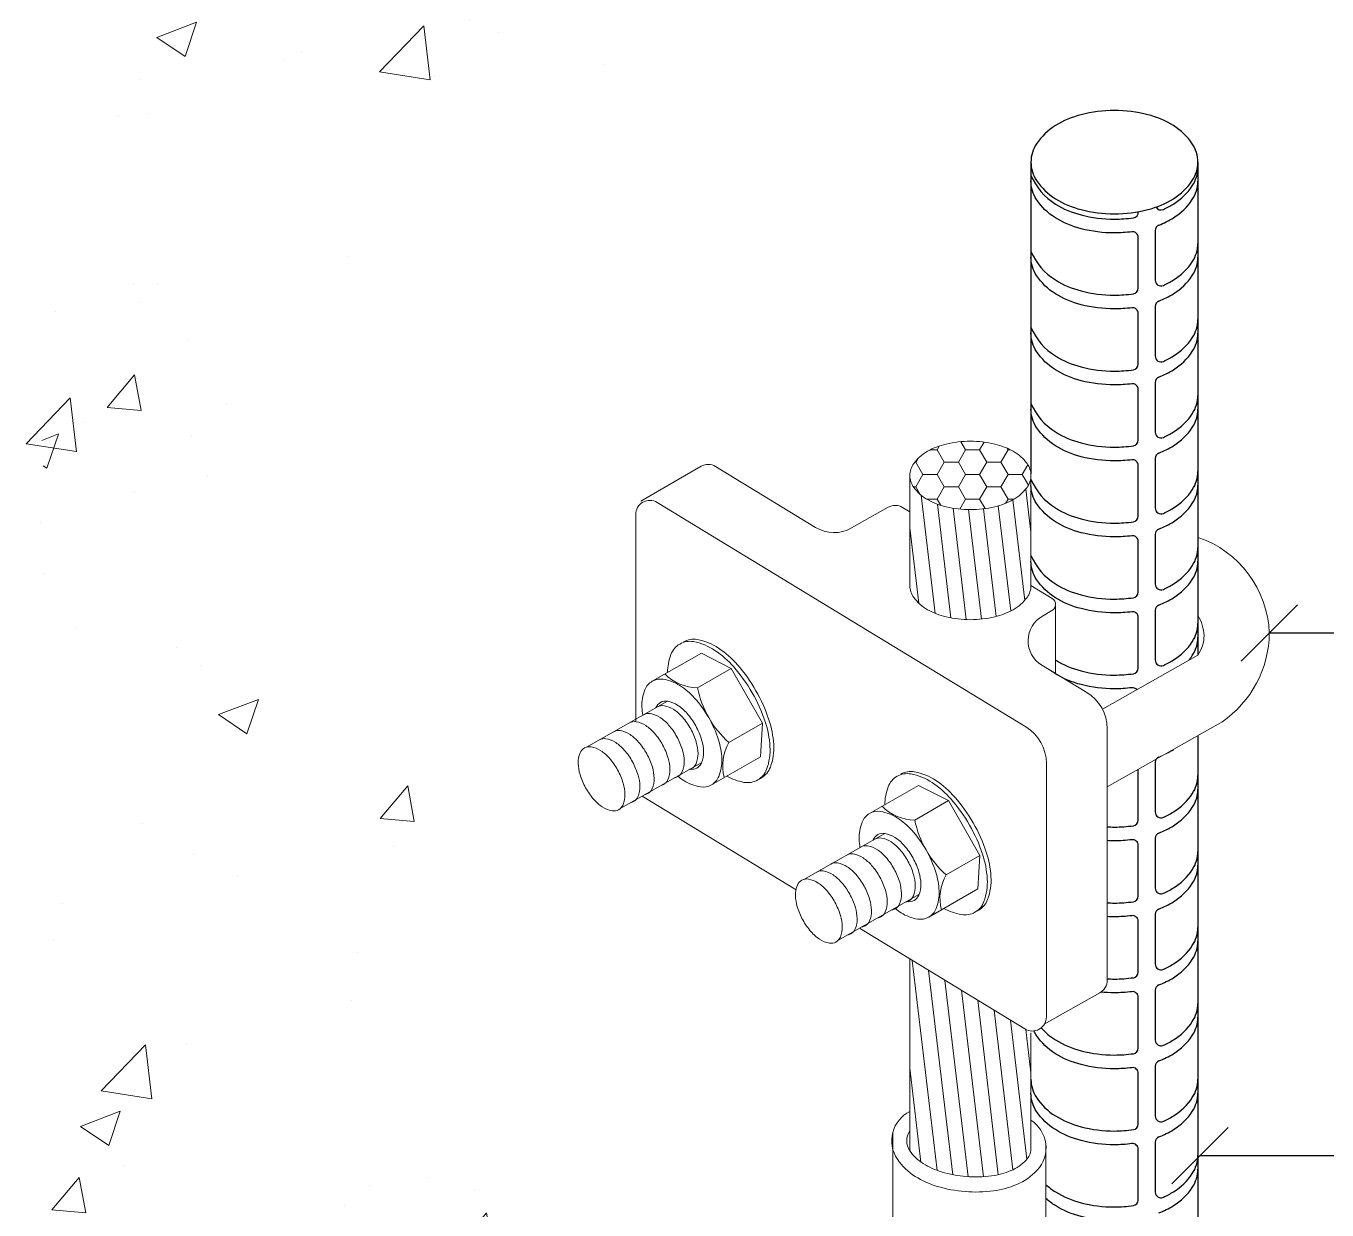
# Model space of a CAD drawing. Header units: millimetres. Extents: x -88960 to 836140, y 175458 to 320791.
# Drawn here: x 554865 to 558091, y 223001 to 225936 of the extents above; entities that cross this region are included whole.
import ezdxf

# ---------------------------------------------------------------- set-up
doc = ezdxf.new("R2010")
doc.units = ezdxf.units.MM
doc.header["$LTSCALE"] = 1000
doc.linetypes.add('LL', pattern=[27, 9, 9, 9])
doc.layers.get('0').update_dxf_attribs({"linetype": 'CONTINUOUS'})
for name, color, linetype, lineweight in [('Ap0104_leader', 145, 'CONTINUOUS', 25), ('Ap0311_H', 8, 'CONTINUOUS', 15), ('Ap0313_FL', 145, 'CONTINUOUS', 13), ('Ap0404_Reinf.slab', 5, 'CONTINUOUS', 25)]:
    doc.layers.add(name, color=color, linetype=linetype, lineweight=lineweight)
doc.styles.add('Text-V', font='romans.shx', dxfattribs={"width": 0.8})
doc.dimstyles.new('TL 100', dxfattribs={"dimscale": 0, "dimtxt": 250, "dimasz": 140, "dimexe": 100, "dimexo": 100, "dimgap": 100, "dimtad": 1, "dimdec": 1, "dimdsep": 46, "dimtxsty": 'Text-V', "dimcen": 0, "dimdle": 100, "dimclrd": 256, "dimclre": 256, "dimclrt": 1, "dimaunit": 1, "dimadec": 0, "dimazin": 0, "dimtfac": 1, "dimtdec": 1, "dimtix": 1, "dimtmove": 2, "dimatfit": 3, "dimldrblk": 'OBLIQUE', "dimfxl": 1, "dimtolj": 1, "dimtzin": 0, "dimarcsym": 0})

# ---------------------------------------------------------------- blocks, each defined once
blk = doc.blocks.new('_Oblique')
at = {"layer": 'Ap0311_H', "color": 0, "lineweight": -2}
blk.add_line((-0.5, -0.5), (0.5, 0.5), dxfattribs=at)
blk = doc.blocks.new('*X135')
at = {"color": 0, "linetype": 'LL'}
for p, q in [((83158.2, 52157.4), (83158.2, 52157.4)), ((83693.5, 52033.1), (83693.5, 52033.1)), ((83578.2, 51892.1), (83674.7, 52007)), ((83697.8, 51881.6), (83674.7, 52006.9)), ((82936.1, 51933.4), (82936.1, 51933.4)), ((83900.5, 51964.7), (83900.5, 51964.7)), ((83578.2, 51892.1), (83697.8, 51881.6)), ((82435.4, 51867.5), (82435.4, 51867.5)), ((82734.1, 51764.5), (82734.1, 51764.5)), ((83504.9, 51780.1), (83504.9, 51780.1)), ((82466.1, 51630.2), (82466.1, 51630.2)), ((82338.6, 51409.4), (82338.6, 51409.4)), ((83406.2, 51364.3), (83406.2, 51364.3)), ((83167.4, 51244.3), (83167.4, 51244.3)), ((82409.9, 51144.6), (82409.9, 51144.6)), ((83119.5, 51082.3), (83259.5, 51136.1)), ((83219, 51015.1), (83259.6, 51136)), ((83480.5, 51114.3), (83480.5, 51114.3)), ((81909.2, 51078.7), (81909.2, 51078.7)), ((83119.5, 51082.3), (83219, 51015.2)), ((83497.9, 51064.6), (83497.9, 51064.6)), ((82441.8, 50964.4), (82441.8, 50964.4)), ((81431.5, 50836.3), (81431.5, 50836.3)), ((82331.6, 50864.4), (82331.6, 50864.4)), ((80990.7, 50643.5), (81083.1, 50753.6)), ((81106.3, 50628.2), (81083.2, 50753.6)), ((81165.2, 50664.2), (81165.2, 50664.2)), ((80991.4, 50638.3), (81106.2, 50628.3)), ((82421.2, 50513.2), (82517.6, 50628.1)), ((82540.8, 50502.7), (82517.7, 50628.1)), ((82421.2, 50513.2), (82540.8, 50502.8)), ((81439, 50437.2), (81579.1, 50491)), ((81538.6, 50370.1), (81579.1, 50490.9)), ((82223.8, 50316.1), (82379.6, 50478.5)), ((82401.7, 50288.5), (82379.6, 50478.4)), ((81439, 50437.2), (81538.5, 50370.1)), ((82641.2, 50455.5), (82641.2, 50455.5)), ((81949.1, 50387.5), (81949.1, 50387.5)), ((81883.8, 50355.8), (81883.8, 50355.8)), ((83016.7, 50342.3), (83016.7, 50342.3)), ((81383.1, 50289.9), (81383.1, 50289.9)), ((82223.8, 50316.1), (82401.7, 50288.5)), ((82417.4, 50298.6), (82417.4, 50298.6)), ((81303.1, 50163.9), (81303.1, 50163.9)), ((81407.2, 50170.6), (81407.2, 50170.6)), ((82115.1, 49666.7), (82115.1, 49666.7)), ((81357.6, 49567), (81357.6, 49567)), ((81382.9, 49504.8), (81382.9, 49504.8)), ((81082.6, 49470.9), (81082.6, 49470.9)), ((81551.2, 49370.8), (81551.2, 49370.8)), ((81264.2, 49134.3), (81360.6, 49249.2)), ((81383.8, 49123.8), (81360.7, 49249.2)), ((81264.2, 49134.3), (81383.7, 49123.9)), ((81033.8, 49018.2), (81092.4, 49040.7)), ((81051.9, 48919.8), (81092.5, 49040.6)), ((81561.9, 49031.7), (81561.9, 49031.7)), ((81038.5, 48928.9), (81051.9, 48919.8)), ((81358.6, 48839), (81358.6, 48839))]:
    blk.add_line(p, q, dxfattribs=at)
blk = doc.blocks.new('*X134')
at = {"color": 0, "linetype": 'LL'}
for p, q in [((73354.5, 59038.1), (73354.5, 59038.1)), ((72890.4, 58478.1), (73046.2, 58640.4)), ((73068.3, 58450.4), (73046.2, 58640.4)), ((73596.1, 58618.9), (73596.1, 58618.9)), ((73095.4, 58553), (73095.4, 58553)), ((72890.4, 58478.1), (73068.3, 58450.5)), ((73530.3, 58363.2), (73530.3, 58363.2)), ((72941.6, 58199.7), (72941.6, 58199.7)), ((72956.6, 58021.5), (72956.6, 58021.5)), ((73070, 57830.1), (73070, 57830.1)), ((73420.8, 57760.6), (73420.8, 57760.6)), ((73506, 57697.4), (73506, 57697.4)), ((73569, 57524.2), (73709, 57578)), ((73668.5, 57457), (73709, 57577.9)), ((73569, 57524.2), (73668.4, 57457.1)), ((74138.6, 57158.3), (74235, 57273.2)), ((74258.2, 57147.8), (74235.1, 57273.1)), ((74138.6, 57158.3), (74258.2, 57147.8)), ((73301.3, 57141), (73301.3, 57141)), ((73481.7, 57031.6), (73481.7, 57031.6)), ((74184.7, 57060.7), (74184.7, 57060.7)), ((73634.8, 56954.4), (73634.8, 56954.4)), ((73018.3, 56860.5), (73018.3, 56860.5)), ((72988.8, 56730.8), (72988.8, 56730.8)), ((74056.5, 56685.7), (74056.5, 56685.7)), ((74038.3, 56518.5), (74038.3, 56518.5)), ((73155.6, 56198.8), (73311.4, 56361.2)), ((73333.5, 56171.2), (73311.4, 56361.1)), ((73457.4, 56365.8), (73457.4, 56365.8)), ((73155.6, 56198.8), (73333.4, 56171.2)), ((73082.3, 56073.9), (73222.4, 56127.7)), ((73181.9, 56006.7), (73222.4, 56127.6)), ((73082.3, 56073.9), (73181.8, 56006.8)), ((73236.9, 55937.8), (73236.9, 55937.8)), ((72981.6, 55779.4), (73078, 55894.3)), ((73101.2, 55768.9), (73078.1, 55894.2)), ((74304.5, 55892.6), (74304.5, 55892.6)), ((74102.1, 55867.3), (74102.1, 55867.3)), ((74471.8, 55850), (74471.8, 55850)), ((72981.6, 55779.4), (73101.1, 55768.9)), ((74012.8, 55795.5), (74012.8, 55795.5)), ((74416.1, 55653.9), (74512.5, 55768.8)), ((74535.7, 55643.4), (74512.6, 55768.7)), ((73433.1, 55700), (73433.1, 55700)), ((73512.1, 55729.6), (73512.1, 55729.6)), ((72935.7, 55667.1), (72935.7, 55667.1)), ((74416.1, 55653.9), (74535.7, 55643.4)), ((74581.3, 55428.2), (74581.3, 55428.2)), ((74276.1, 55268.7), (74416.2, 55322.4)), ((74375.7, 55201.5), (74416.2, 55322.4)), ((73414.9, 55228), (73414.9, 55228)), ((74276.1, 55268.7), (74375.6, 55201.6)), ((74447.5, 55184.2), (74447.5, 55184.2)), ((74244.1, 55106.4), (74244.1, 55106.4)), ((73408.7, 55034.3), (73408.7, 55034.3)), ((73486.7, 55006.7), (73486.7, 55006.7)), ((72986, 54940.8), (72986, 54940.8)), ((73915, 54870.7), (73915, 54870.7)), ((73269.1, 54647.1), (73269.1, 54647.1)), ((74336.7, 54602), (74336.7, 54602)), ((74178.8, 54528.1), (74178.8, 54528.1)), ((73259.1, 54275), (73355.5, 54389.9)), ((73378.7, 54264.5), (73355.6, 54389.9)), ((73384.4, 54368.5), (73384.4, 54368.5)), ((73012.4, 54327.9), (73012.4, 54327.9)), ((73718, 54317.6), (73718, 54317.6)), ((73259.1, 54275), (73378.6, 54264.5)), ((72960.5, 54217.9), (72960.5, 54217.9)), ((73420.7, 53919.5), (73576.5, 54081.9)), ((73585.5, 54005), (73576.6, 54081.8)), ((73420.7, 53919.5), (73446.2, 53915.6))]:
    blk.add_line(p, q, dxfattribs=at)
blk = doc.blocks.new('*X136')
at = {"color": 0, "linetype": 'LL'}
for p, q in [((76200, 58456.7), (76183.4, 58485.5)), ((76250, 58456.7), (76265.7, 58484)), ((76075.7, 58456.7), (76100, 58456.7)), ((76100, 58456.7), (76107.9, 58470.4)), ((76125, 58413.4), (76100, 58456.7)), ((76175, 58413.4), (76200, 58456.7)), ((76200, 58456.7), (76250, 58456.7)), ((76275, 58413.4), (76250, 58456.7)), ((76325, 58413.4), (76350, 58456.7)), ((76350, 58456.7), (76346.5, 58462.7)), ((76350, 58456.7), (76359.1, 58456.7)), ((76021.5, 58413.4), (76025, 58413.4)), ((76025, 58413.4), (76031.7, 58425)), ((76050, 58370.1), (76025, 58413.4)), ((76100, 58370.1), (76125, 58413.4)), ((76125, 58413.4), (76175, 58413.4)), ((76200, 58370.1), (76175, 58413.4)), ((76250, 58370.1), (76275, 58413.4)), ((76275, 58413.4), (76325, 58413.4)), ((76350, 58370.1), (76325, 58413.4)), ((76400, 58370.1), (76419.8, 58404.5)), ((76025, 58326.8), (76050, 58370.1)), ((76050, 58370.1), (76100, 58370.1)), ((76125, 58326.8), (76100, 58370.1)), ((76175, 58326.8), (76200, 58370.1)), ((76200, 58370.1), (76250, 58370.1)), ((76275, 58326.8), (76250, 58370.1)), ((76325, 58326.8), (76350, 58370.1)), ((76350, 58370.1), (76400, 58370.1)), ((76421.8, 58332.3), (76400, 58370.1)), ((76016.3, 58326.8), (76025, 58326.8)), ((76040.5, 58300), (76025, 58326.8)), ((76100, 58283.5), (76125, 58326.8)), ((76125, 58326.8), (76175, 58326.8)), ((76200, 58283.5), (76175, 58326.8)), ((76250, 58283.5), (76275, 58326.8)), ((76275, 58326.8), (76325, 58326.8)), ((76350, 58283.5), (76325, 58326.8)), ((76063.1, 58283.5), (76100, 58283.5)), ((76112.8, 58261.4), (76100, 58283.5)), ((76179.6, 58248.2), (76200, 58283.5)), ((76200, 58283.5), (76250, 58283.5)), ((76269.4, 58249.9), (76250, 58283.5)), ((76341.3, 58268.4), (76350, 58283.5)), ((76350, 58283.5), (76371.7, 58283.5))]:
    blk.add_line(p, q, dxfattribs=at)

msp = doc.modelspace()

# ---------------------------------------------------------------- linework, layer by layer
at = {"layer": 'Ap0311_H'}
for p, q in [((556538.88469, 224844.29398), (556389.60083, 224757.81037)), ((556822.71978, 224692.67699), (556574.52667, 224843.73562)), ((557056.25387, 224821.49746), (557056.25387, 224548.66838)), ((557356.60625, 224821.49746), (557356.60625, 224548.66838)), ((557343.84299, 224787.58703), (557356.48825, 224680.70303)), ((557344.11887, 224198.12053), (556429.97962, 224754.49624)), ((557002.84647, 224742.84387), (556911.82474, 224691.28108)), ((557056.25387, 224731.47288), (557038.48845, 224742.28551)), ((557084.34748, 224772.49912), (557118.99998, 224479.59885)), ((557124.62548, 224750.20664), (557157.96685, 224468.38869)), ((557275.68104, 224746.03879), (557306.5101, 224485.45616)), ((557311.5543, 224760.97739), (557341.0307, 224511.82812)), ((556376.49192, 224724.43496), (556376.49192, 224211.75663)), ((557163.44293, 224740.25943), (557196.11192, 224464.12485)), ((557201.49293, 224736.79912), (557233.6111, 224465.32035)), ((557238.90295, 224738.74827), (557270.48641, 224471.78911)), ((557056.25387, 224691.80302), (557078.35326, 224505.00791)), ((557409.2409, 224516.63317), (557356.60625, 224548.66838)), ((557408.76559, 224486.29271), (557385.12226, 224472.89904)), ((557417.40373, 224498.44998), (557417.40373, 224330.73246)), ((557770.4524, 224376.13066), (557533.7268, 224242.02827)), ((556613.56508, 224343.22391), (556691.31609, 224207.42673)), ((557494.92493, 224283.55046), (557383.22102, 224351.53719)), ((556455.57516, 224261.8007), (556254.82745, 224148.07938)), ((556607.43058, 224159.39787), (556691.31609, 224207.42673)), ((556686.34133, 224124.30418), (556691.31609, 224207.42673)), ((557832.43963, 224211.75935), (557545.61025, 224049.27374)), ((557545.61025, 224193.36662), (557545.61025, 223569.85413)), ((556540.21549, 224110.26212), (556339.28191, 223996.43551)), ((556564.49046, 224054.53816), (556686.34133, 224124.30418)), ((557394.80419, 224107.93669), (557394.80419, 223479.35065)), ((556956.27225, 223983.33901), (557078.12312, 224053.10502)), ((557078.12312, 224053.10502), (557152.32615, 224015.31591)), ((556774.04197, 223794.5516), (556392.65986, 224026.67351)), ((557068.44064, 223967.28705), (557152.32615, 224015.31591)), ((557152.32615, 224015.31591), (557230.07716, 223879.51873)), ((556994.33623, 223933.8927), (556793.58852, 223820.17138)), ((557146.19165, 223831.48987), (557230.07716, 223879.51873)), ((557225.1024, 223796.39618), (557230.07716, 223879.51873)), ((557078.97656, 223782.35411), (556878.04298, 223668.52751)), ((557103.25153, 223726.63016), (557225.1024, 223796.39618)), ((557341.31648, 223449.28937), (556931.42093, 223698.76551)), ((557056.25387, 223147.46821), (557056.25387, 223622.78801)), ((557062.28876, 223619.11497), (557123.87525, 223098.55527)), ((557102.85005, 223594.42801), (557162.7663, 223087.98599)), ((557143.41134, 223569.74106), (557200.99344, 223083.02844)), ((557183.97263, 223545.0541), (557238.63539, 223083.01713)), ((557224.53391, 223520.36715), (557275.68475, 223088.01475)), ((557527.76452, 223539.23449), (557389.63064, 223460.9832)), ((557265.0952, 223495.68019), (557311.87266, 223100.29376)), ((557305.65649, 223470.99323), (557346.43543, 223126.30926)), ((557343.84299, 223447.75165), (557356.48825, 223340.86765)), ((557356.48825, 223150.9307), (557356.48825, 223440.05533)), ((557056.25387, 223351.96764), (557083.79152, 223119.20572)), ((557014.00453, 223192.54888), (557014.00453, 222461.06878)), ((557393.81726, 223159.98266), (557393.81726, 222461.06878))]:
    msp.add_line(p, q, dxfattribs=at)
for points in [[(557056.25387, 224821.49746, 0.1596364342), (557065.90734, 224792.03219, 0.1063579052), (557100.23946, 224761.5742, 0.0711540141), (557146.05392, 224743.71551, 0.0574676073), (557206.43006, 224736.75317, 0.0574676073), (557266.8062, 224743.71551, 0.0711540141), (557312.62066, 224761.5742, 0.1063579052), (557346.95278, 224792.03219, 0.1596364342), (557356.60625, 224821.49746, 0.1596364342), (557346.95278, 224850.96272, 0.1063579052), (557312.62066, 224881.42071, 0.0711540141), (557266.8062, 224899.2794, 0.0574676073), (557206.43006, 224906.24174, 0.0574676073), (557146.05392, 224899.2794, 0.0711540141), (557100.23946, 224881.42071, 0.1063579052), (557065.90734, 224850.96272, 0.1596364342)], [(556249.71871, 224145.96299, 0.1699573526), (556238.75672, 224133.71351, 0.1050118685), (556233.9727, 224108.01214, 0.0668632344), (556238.43172, 224080.1605, 0.0530076822), (556252.20492, 224047.41926, 0.0530076822), (556272.55416, 224018.30571, 0.0668632344), (556293.73519, 223999.67883, 0.1050118685), (556318.02723, 223990.01739, 0.1699573526), (556334.23563, 223992.75655, 0.1699573526), (556345.19763, 224005.00604, 0.1050118685), (556349.98165, 224030.7074, 0.0668632344), (556345.52262, 224058.55904, 0.0530076822), (556331.74942, 224091.30029, 0.0530076822), (556311.40019, 224120.41384, 0.0668632344), (556290.21916, 224139.04072, 0.1050118685), (556265.92711, 224148.70216, 0.1699573526)], [(556788.47978, 223818.05499, 0.1699573526), (556777.51779, 223805.8055, 0.1050118685), (556772.73377, 223780.10414, 0.0668632344), (556777.19279, 223752.2525, 0.0530076822), (556790.96599, 223719.51125, 0.0530076822), (556811.31522, 223690.3977, 0.0668632344), (556832.49626, 223671.77083, 0.1050118685), (556856.7883, 223662.10939, 0.1699573526), (556872.9967, 223664.84855, 0.1699573526), (556883.95869, 223677.09804, 0.1050118685), (556888.74271, 223702.7994, 0.0668632344), (556884.28369, 223730.65104, 0.0530076822), (556870.51049, 223763.39229, 0.0530076822), (556850.16126, 223792.50584, 0.0668632344), (556828.98022, 223811.13272, 0.1050118685), (556804.68818, 223820.79416, 0.1699573526)]]:
    msp.add_lwpolyline(points, format="xyb", close=True, dxfattribs=at)
for points in [[(557056.25387, 224548.66838, 0.1596364342), (557065.90734, 224519.20311, 0.1063579052), (557100.23946, 224488.74512, 0.0711540141), (557146.05392, 224470.88643, 0.0574676073), (557206.43006, 224463.9241, 0.0574676073), (557266.8062, 224470.88643, 0.0711540141), (557312.62066, 224488.74512, 0.1063579052), (557346.95278, 224519.20311, 0.1596364342), (557356.60625, 224548.66838, 0.1596364342)], [(556485.96152, 224403.62782, 0.1765177836), (556463.76016, 224377.34247, 0.0817301018), (556455.259, 224332.85962, 0.0642263852)], [(556602.0678, 224076.05316, 0.0824147165), (556645.06496, 224060.68187, 0.1765177836), (556678.97242, 224066.52176, 0.1765177836), (556701.17378, 224092.80711, 0.1038645083), (556709.45281, 224149.52507, 0.0642263852), (556697.70875, 224210.48551, 0.0503919951), (556665.54661, 224282.64224, 0.0503919951), (556619.60038, 224346.90686, 0.0642263852), (556572.97349, 224387.89505, 0.1038645083), (556519.86897, 224409.46771, 0.1765177836), (556485.96152, 224403.62782, 0.1765177836)], [(556683.45012, 224069.41109, 0.0265319823), (556688.20862, 224071.80997, 0.1765177836), (556710.40998, 224098.09532, 0.1038645083), (556718.68901, 224154.81328, 0.0642263852), (556706.94495, 224215.77372, 0.0503919951), (556674.78281, 224287.93045, 0.0503919951), (556628.83658, 224352.19507, 0.0642263852), (556582.20969, 224393.18326, 0.1038645083), (556529.10518, 224414.75592, 0.1765177836), (556495.19772, 224408.91603, 0.1765177836)], [(556393.8401, 224226.82848, -0.027853016), (556391.91323, 224246.67272, -0.1050118685), (556399.31006, 224290.24636, -0.1699573526), (556417.51118, 224311.24701), (556539.36205, 224381.01302), (556613.56508, 224343.22391), (556529.67957, 224295.19506, 0.1607231649), (556607.43058, 224159.39787, 0.1968747166), (556596.01647, 224072.58846)], [(556480.34137, 224076.3441, 0.0267089776), (556495.84327, 224065.15216, 0.1050118685), (556537.16556, 224049.47278, 0.1699573526), (556564.49046, 224054.53816, 0.1699573526), (556582.69158, 224075.53881, 0.1050118685), (556590.08841, 224119.11245, 0.0668632344), (556581.80321, 224166.07273, 0.0530076822), (556557.6422, 224221.04827, 0.0530076822), (556522.46254, 224269.71506, 0.0668632344), (556486.15837, 224300.63301, 0.1050118685), (556444.83608, 224316.31239, 0.1699573526), (556417.51118, 224311.24701, 0.1699573526)], [(556438.25083, 224258.90565, 0.1699573526), (556426.59905, 224245.88537, 0.0026238181), (556426.33345, 224245.2356, 0.0668632344)], [(556510.2057, 224093.2619, 0.0024744865), (556510.85768, 224093.14714, 0.1699573526), (556528.08599, 224096.05867, 0.1699573526), (556539.73777, 224109.07896, 0.1050118685), (556544.82283, 224136.39758, 0.0668632344), (556540.08322, 224166.00179, 0.0530076822), (556525.44334, 224200.80329, 0.0530076822), (556503.81362, 224231.74881, 0.0668632344), (556481.29977, 224251.54779, 0.1050118685), (556455.47914, 224261.81718, 0.1699573526), (556438.25083, 224258.90565, 0.1699573526)], [(556473.47624, 224072.45508, 0.0813770527), (556481.05593, 224075.15094, 0.1699573526), (556492.01793, 224087.40043, 0.1050118685), (556496.80195, 224113.10179, 0.0668632344), (556492.34292, 224140.95343, 0.0530076822), (556478.56972, 224173.69468, 0.0530076822), (556458.22049, 224202.80823, 0.0668632344), (556437.03946, 224221.43511, 0.1050118685), (556412.74741, 224231.09655, 0.1699573526), (556396.53901, 224228.35738, 0.1699573526)], [(556507.78311, 224091.88954, 0.0813770527), (556515.3628, 224094.5854, 0.1699573526), (556526.3248, 224106.83488, 0.1050118685), (556531.10882, 224132.53625, 0.0668632344), (556526.64979, 224160.38789, 0.0530076822), (556512.87659, 224193.12913, 0.0530076822), (556492.52736, 224222.24268, 0.0668632344), (556471.34633, 224240.86956, 0.1050118685), (556447.05428, 224250.531, 0.1699573526), (556430.84588, 224247.79184, 0.1699573526)], [(556438.04986, 224052.38644, 0.0813770527), (556445.62956, 224055.0823, 0.1699573526), (556456.59155, 224067.33179, 0.1050118685), (556461.37557, 224093.03315, 0.0668632344), (556456.91655, 224120.88479, 0.0530076822), (556443.14335, 224153.62604, 0.0530076822), (556422.79411, 224182.73959, 0.0668632344), (556401.61308, 224201.36647, 0.1050118685), (556377.32103, 224211.0279, 0.1699573526), (556361.11263, 224208.28874, 0.1699573526)], [(556286.59852, 224166.07734, 0.0056511753), (556286.10923, 224165.80016, 0.1050118685)], [(556363.53575, 224010.17503, 0.0813770527), (556371.11544, 224012.87089, 0.1699573526), (556382.07744, 224025.12038, 0.1050118685), (556386.86146, 224050.82174, 0.0668632344), (556382.40243, 224078.67338, 0.0530076822), (556368.62923, 224111.41463, 0.0530076822), (556348.28, 224140.52818, 0.0668632344), (556327.09897, 224159.15506, 0.1050118685), (556302.80692, 224168.8165, 0.1699573526), (556286.59852, 224166.07734, 0.1699573526)], [(556398.93122, 224030.22617, 0.0813770527), (556406.51092, 224032.92203, 0.1699573526), (556417.47291, 224045.17152, 0.1050118685), (556422.25693, 224070.87288, 0.0668632344), (556417.79791, 224098.72452, 0.0530076822), (556404.02471, 224131.46577, 0.0530076822), (556383.67547, 224160.57932, 0.0668632344), (556362.49444, 224179.2062, 0.1050118685), (556338.20239, 224188.86764, 0.1699573526), (556321.994, 224186.12848, 0.1699573526)], [(557673.76548, 224123.42488, 0.0442341507), (557709.84603, 224141.56968, 0.0442341507)], [(557024.72258, 224075.71982, 0.1765177836), (557002.52122, 224049.43447, 0.0817301018), (556994.02007, 224004.95161, 0.0642263852)], [(557140.82886, 223748.14516, 0.0824147165), (557183.82603, 223732.77386, 0.1765177836), (557217.73349, 223738.61376, 0.1765177836), (557239.93485, 223764.89911, 0.1038645083), (557248.21387, 223821.61706, 0.0642263852), (557236.46982, 223882.57751, 0.0503919951), (557204.30768, 223954.73424, 0.0503919951), (557158.36144, 224018.99886, 0.0642263852), (557111.73455, 224059.98705, 0.1038645083), (557058.63004, 224081.55971, 0.1765177836), (557024.72258, 224075.71982, 0.1765177836)], [(557222.21118, 223741.50309, 0.0265319823), (557226.96969, 223743.90197, 0.1765177836), (557249.17105, 223770.18732, 0.1038645083), (557257.45008, 223826.90527, 0.0642263852), (557245.70602, 223887.86572, 0.0503919951), (557213.54388, 223960.02245, 0.0503919951), (557167.59765, 224024.28707, 0.0642263852), (557120.97076, 224065.27526, 0.1038645083), (557067.86624, 224086.84792, 0.1765177836), (557033.95879, 224081.00803, 0.1765177836)], [(556956.27225, 223983.33901, 0.1699573526), (556938.07112, 223962.33836, 0.1050118685), (556930.67429, 223918.76472, 0.027853016), (556932.60117, 223898.92048, 0.0530076822)], [(557019.10244, 223748.4361, 0.0267089776), (557034.60434, 223737.24416, 0.1050118685), (557075.92663, 223721.56478, 0.1699573526), (557103.25153, 223726.63016, 0.1699573526), (557121.45265, 223747.63081, 0.1050118685), (557128.84948, 223791.20445, 0.0668632344), (557120.56428, 223838.16473, 0.0530076822), (557096.40327, 223893.14027, 0.0530076822), (557061.22361, 223941.80706, 0.0668632344), (557024.91944, 223972.72501, 0.1050118685), (556983.59714, 223988.40439, 0.1699573526), (556956.27225, 223983.33901, 0.1699573526)], [(557048.96676, 223765.3539, 0.0024744865), (557049.61875, 223765.23914, 0.1699573526), (557066.84706, 223768.15067, 0.1699573526), (557078.49884, 223781.17096, 0.1050118685), (557083.5839, 223808.48958, 0.0668632344), (557078.84429, 223838.09379, 0.0530076822), (557064.20441, 223872.89529, 0.0530076822), (557042.57469, 223903.84081, 0.0668632344), (557020.06084, 223923.63979, 0.1050118685), (556994.24021, 223933.90918, 0.1699573526), (556977.0119, 223930.99765, 0.1699573526)], [(557012.23731, 223744.54708, 0.0813770527), (557019.817, 223747.24294, 0.1699573526), (557030.77899, 223759.49243, 0.1050118685), (557035.56301, 223785.19379, 0.0668632344), (557031.10399, 223813.04543, 0.0530076822), (557017.33079, 223845.78668, 0.0530076822), (556996.98156, 223874.90023, 0.0668632344), (556975.80052, 223893.52711, 0.1050118685), (556951.50848, 223903.18855, 0.1699573526), (556935.30008, 223900.44938, 0.1699573526)], [(556977.0119, 223930.99765, 0.1699573526), (556965.36012, 223917.97736, 0.0026238181), (556965.09452, 223917.3276, 0.0668632344)], [(557046.54418, 223763.98153, 0.0813770527), (557054.12387, 223766.67739, 0.1699573526), (557065.08586, 223778.92688, 0.1050118685), (557069.86988, 223804.62825, 0.0668632344), (557065.41086, 223832.47989, 0.0530076822), (557051.63766, 223865.22113, 0.0530076822), (557031.28843, 223894.33468, 0.0668632344), (557010.10739, 223912.96156, 0.1050118685), (556985.81535, 223922.623, 0.1699573526), (556969.60695, 223919.88384, 0.1699573526)], [(556976.81093, 223724.47844, 0.0813770527), (556984.39063, 223727.1743, 0.1699573526), (556995.35262, 223739.42378, 0.1050118685), (557000.13664, 223765.12515, 0.0668632344), (556995.67762, 223792.97679, 0.0530076822), (556981.90442, 223825.71803, 0.0530076822), (556961.55518, 223854.83158, 0.0668632344), (556940.37415, 223873.45846, 0.1050118685), (556916.0821, 223883.1199, 0.1699573526), (556899.8737, 223880.38074, 0.1699573526)], [(556825.35959, 223838.16934, 0.0056511753), (556824.87029, 223837.89216, 0.1050118685)], [(556902.29682, 223682.26703, 0.0813770527), (556909.87651, 223684.96289, 0.1699573526), (556920.8385, 223697.21238, 0.1050118685), (556925.62252, 223722.91374, 0.0668632344), (556921.1635, 223750.76538, 0.0530076822), (556907.3903, 223783.50663, 0.0530076822), (556887.04107, 223812.62018, 0.0668632344), (556865.86003, 223831.24706, 0.1050118685), (556841.56799, 223840.9085, 0.1699573526), (556825.35959, 223838.16934, 0.1699573526)], [(556937.69229, 223702.31817, 0.0813770527), (556945.27199, 223705.01403, 0.1699573526), (556956.23398, 223717.26352, 0.1050118685), (556961.018, 223742.96488, 0.0668632344), (556956.55898, 223770.81652, 0.0530076822), (556942.78578, 223803.55777, 0.0530076822), (556922.43654, 223832.67132, 0.0668632344), (556901.25551, 223851.2982, 0.1050118685), (556876.96346, 223860.95964, 0.1699573526), (556860.75506, 223858.22047, 0.1699573526)], [(557056.25387, 223244.6749, 0.4527061868), (557025.26986, 223126.55768, 0.1050118685), (557069.61007, 223083.74515, 0.0668632344), (557123.99492, 223059.1258, 0.0530076822), (557193.33008, 223046.10429, 0.0530076822), (557263.85322, 223047.9517, 0.0668632344), (557321.45716, 223063.6236, 0.1050118685), (557372.03258, 223098.85276, 0.4712519838), (557356.07712, 223223.16662, 0.1699573526)], [(557056.25387, 223196.55681, 0.3058708423), (557056.25387, 223147.46821, 0.1050118685), (557089.42187, 223115.44296, 0.0668632344), (557134.73962, 223094.92818, 0.0530076822), (557196.3071, 223083.36548, 0.0530076822), (557258.92946, 223085.00592, 0.0668632344), (557306.92961, 223098.06499, 0.1050118685), (557344.76177, 223124.41762, 0.1699573526), (557356.48825, 223150.9307, 0.1699573526)]]:
    msp.add_lwpolyline(points, format="xyb", dxfattribs=at)
for centre, radius, start, end in [((556556.23037, 224813.67434), 35.19141, 58.67390811, 119.53106413), ((556411.68332, 224724.43496), 35.19141, 58.67390811, 180), ((557020.19215, 224712.22423), 35.19141, 58.67390811, 119.53106413), ((556868.46053, 224767.83019), 87.97852, 238.67390811, 299.53106413), ((557687.14037, 224421.176), 260.58103, 2.14616183, 71.35422461), ((557400.09275, 224501.60253), 17.5957, 299.53106413, 58.67390811), ((557419.81362, 224411.65975), 70.38281, 119.53106413, 238.67390811), ((557687.14037, 224421.176), 98.70057, 1.9883358, 32.42557065), ((557704.2608, 224423.72338), 81.52543, 324.28331827, 0.61645869), ((557677.12079, 224433.31098), 270.42827, 304.39988419, 359.49647708), ((556530.98441, 224410.68024), 115.49255, 224.80204941, 269.35265358), ((557440.03603, 224193.36662), 105.57422, 0, 58.67390811), ((557289.22997, 224107.93669), 105.57422, 0, 58.67390811), ((557069.74548, 224082.77223), 115.49255, 224.80204941, 269.35265358), ((557313.08809, 224017.2037), 249.6879, 191.53205587, 228.05474551), ((557246.44628, 223774.15282), 115.49255, 150.23414781, 194.78475196), ((557510.41884, 223569.85413), 35.19141, 299.53106413, 0), ((557359.61278, 223479.35065), 35.19141, 238.67390811, 0)]:
    msp.add_arc(centre, radius, start, end, dxfattribs=at)
at = {"layer": 'Ap0404_Reinf.slab'}
for p, q in [((557356.60625, 225598.16987), (557356.60625, 224825.81356)), ((557770.4524, 225598.16938), (557770.4524, 224376.13066)), ((557770.4524, 224176.64428), (557770.4524, 221452.59822))]:
    msp.add_line(p, q, dxfattribs=at)
msp.add_lwpolyline([(557356.60625, 225598.16987, 0.1484838672), (557370.38927, 225552.78063, 0.1071057197), (557417.21261, 225507.57958, 0.0759776813), (557480.78945, 225480.49647, 0.0628438228), (557563.52932, 225470.05586, 0.0628438228), (557646.2692, 225480.49647, 0.0759776813), (557709.84603, 225507.57958, 0.1071057197), (557756.66938, 225552.78063, 0.1484838672), (557770.4524, 225598.16987, 0.1484838672), (557756.66938, 225643.55912, 0.1071057197), (557709.84603, 225688.76017, 0.0759776813), (557646.2692, 225715.84328, 0.0628438228), (557563.52932, 225726.28389, 0.0628438228), (557480.78945, 225715.84328, 0.0759776813), (557417.21261, 225688.76017, 0.1071057197), (557370.38927, 225643.55912, 0.1484838672)], format="xyb", close=True, dxfattribs=at)
for points in [[(557756.66938, 225539.63105, 0.1484838672), (557770.4524, 225585.02029, 0.1484838672)], [(557356.60625, 225565.15823, 0.1551995407), (557417.21261, 225494.43, 0.1071057197)], [(557622.64849, 225285.79683), (557622.64849, 225411.57858, 0.4528586248), (557606.74548, 225425.53615, -0.0325410132), (557563.52932, 225422.72057, -0.0628438228), (557480.78945, 225433.16119, -0.0759776813), (557417.21261, 225460.2443, -0.1071057197), (557370.38927, 225505.44535, -0.1484838672), (557356.60625, 225550.83459)], [(557756.66938, 225505.44535, 0.1484838672), (557770.4524, 225550.83459, 0.1484838672)], [(557709.84603, 225494.43, 0.1071057197), (557756.66938, 225539.63105, 0.1071057197)], [(557417.21261, 225494.43, 0.0759776813), (557480.78945, 225467.34689, 0.0759776813)], [(557666.75323, 225486.78604, 0.38754323), (557684.82471, 225481.01122, 0.5466082425)], [(557709.84603, 225460.2443, 0.1071057197), (557756.66938, 225505.44535, 0.1071057197)], [(557480.78945, 225467.34689, 0.0628438228), (557563.52932, 225456.90627, 0.0628438228)], [(557563.52932, 225456.90627, 0.0354338532), (557610.55958, 225460.24339, 0.0354338532)], [(557610.55958, 225460.24339, 0.3969260872), (557622.60086, 225475.33603, 0.3733007066)], [(557673.76548, 225442.0995, 0.0442341507), (557709.84603, 225460.2443, 0.0442341507)], [(557673.76548, 225442.0995, 0.3074867478), (557664.87818, 225429.01435, 0.3074867478)], [(557756.66938, 225351.24896, 0.1484838672), (557770.4524, 225396.6382, 0.1484838672)], [(557356.60625, 225376.77614, 0.1551995407), (557417.21261, 225306.04791, 0.1071057197)], [(557622.64849, 225097.41474), (557622.64849, 225223.19649, 0.4528586248), (557606.74548, 225237.15406, -0.0325410132), (557563.52932, 225234.33849, -0.0628438228), (557480.78945, 225244.7791, -0.0759776813), (557417.21261, 225271.86221, -0.1071057197), (557370.38927, 225317.06326, -0.1484838672), (557356.60625, 225362.4525)], [(557756.66938, 225317.06326, 0.1484838672), (557770.4524, 225362.4525, 0.1484838672)], [(557709.84603, 225306.04791, 0.1071057197), (557756.66938, 225351.24896, 0.1071057197)], [(557417.21261, 225306.04791, 0.0759776813), (557480.78945, 225278.9648, 0.0759776813)], [(557664.87818, 225305.42339, 0.5466082425), (557684.82471, 225292.62913, 0.5466082425)], [(557709.84603, 225271.86221, 0.1071057197), (557756.66938, 225317.06326, 0.1071057197)], [(557480.78945, 225278.9648, 0.0628438228), (557563.52932, 225268.52419, 0.0628438228)], [(557563.52932, 225268.52419, 0.0354338532), (557610.55958, 225271.8613, 0.0354338532)], [(557610.55958, 225271.8613, 0.3733007066), (557622.64849, 225285.79683, 0.3733007066)], [(557673.76548, 225253.71741, 0.0442341507), (557709.84603, 225271.86221, 0.0442341507)], [(557673.76548, 225253.71741, 0.3074867478), (557664.87818, 225240.63226, 0.3074867478)], [(557756.66938, 225162.86687, 0.1484838672), (557770.4524, 225208.25611, 0.1484838672)], [(557356.60625, 225188.39405, 0.1551995407), (557417.21261, 225117.66582, 0.1071057197)], [(557622.64849, 224909.03265), (557622.64849, 225034.81441, 0.4528586248), (557606.74548, 225048.77197, -0.0325410132), (557563.52932, 225045.9564, -0.0628438228), (557480.78945, 225056.39701, -0.0759776813), (557417.21261, 225083.48012, -0.1071057197), (557370.38927, 225128.68117, -0.1484838672), (557356.60625, 225174.07041)], [(557709.84603, 225117.66582, 0.1071057197), (557756.66938, 225162.86687, 0.1071057197)], [(557756.66938, 225128.68117, 0.1484838672), (557770.4524, 225174.07041, 0.1484838672)], [(557709.84603, 225083.48012, 0.1071057197), (557756.66938, 225128.68117, 0.1071057197)], [(557417.21261, 225117.66582, 0.0759776813), (557480.78945, 225090.58271, 0.0759776813)], [(557610.55958, 225083.47921, 0.3733007066), (557622.64849, 225097.41474, 0.3733007066)], [(557664.87818, 225117.04131, 0.5466082425), (557684.82471, 225104.24705, 0.5466082425)], [(557480.78945, 225090.58271, 0.0628438228), (557563.52932, 225080.1421, 0.0628438228)], [(557563.52932, 225080.1421, 0.0354338532), (557610.55958, 225083.47921, 0.0354338532)], [(557673.76548, 225065.33532, 0.3074867478), (557664.87818, 225052.25017, 0.3074867478)], [(557673.76548, 225065.33532, 0.0442341507), (557709.84603, 225083.48012, 0.0442341507)], [(557356.60625, 225000.01197, 0.1551995407), (557417.21261, 224929.28373, 0.1071057197)], [(557756.66938, 224974.48478, 0.1484838672), (557770.4524, 225019.87403, 0.1484838672)], [(557622.64849, 224720.65056), (557622.64849, 224846.43232, 0.4528586248), (557606.74548, 224860.38988, -0.0325410132), (557563.52932, 224857.57431, -0.0628438228), (557480.78945, 224868.01492, -0.0759776813), (557417.21261, 224895.09804, -0.1071057197), (557370.38927, 224940.29909, -0.1484838672), (557356.60625, 224985.68833)], [(557709.84603, 224929.28373, 0.1071057197), (557756.66938, 224974.48478, 0.1071057197)], [(557756.66938, 224940.29909, 0.1484838672), (557770.4524, 224985.68833, 0.1484838672)], [(557709.84603, 224895.09804, 0.1071057197), (557756.66938, 224940.29909, 0.1071057197)], [(557417.21261, 224929.28373, 0.0759776813), (557480.78945, 224902.20062, 0.0759776813)], [(557480.78945, 224902.20062, 0.0628438228), (557563.52932, 224891.76001, 0.0628438228)], [(557610.55958, 224895.09712, 0.3733007066), (557622.64849, 224909.03265, 0.3733007066)], [(557664.87818, 224928.65922, 0.5466082425), (557684.82471, 224915.86496, 0.5466082425)], [(557563.52932, 224891.76001, 0.0354338532), (557610.55958, 224895.09712, 0.0354338532)], [(557673.76548, 224876.95324, 0.3074867478), (557664.87818, 224863.86809, 0.3074867478)], [(557673.76548, 224876.95324, 0.0442341507), (557709.84603, 224895.09804, 0.0442341507)], [(557356.60625, 224811.62988, 0.1551995407), (557417.21261, 224740.90165, 0.1071057197)], [(557756.66938, 224786.1027, 0.1484838672), (557770.4524, 224831.49194, 0.1484838672)], [(557622.64849, 224532.26847), (557622.64849, 224658.05023, 0.4528586248), (557606.74548, 224672.0078, -0.0325410132), (557563.52932, 224669.19222, -0.0628438228), (557480.78945, 224679.63283, -0.0759776813), (557417.21261, 224706.71595, -0.1071057197), (557370.38927, 224751.917, -0.1484838672), (557356.60625, 224797.30624)], [(557709.84603, 224740.90165, 0.1071057197), (557756.66938, 224786.1027, 0.1071057197)], [(557756.66938, 224751.917, 0.1484838672), (557770.4524, 224797.30624, 0.1484838672)], [(557417.21261, 224740.90165, 0.0759776813), (557480.78945, 224713.81853, 0.0759776813)], [(557709.84603, 224706.71595, 0.1071057197), (557756.66938, 224751.917, 0.1071057197)], [(557480.78945, 224713.81853, 0.0628438228), (557563.52932, 224703.37792, 0.0628438228)], [(557610.55958, 224706.71504, 0.3733007066), (557622.64849, 224720.65056, 0.3733007066)], [(557664.87818, 224740.27713, 0.5466082425), (557684.82471, 224727.48287, 0.5466082425)], [(557563.52932, 224703.37792, 0.0354338532), (557610.55958, 224706.71504, 0.0354338532)], [(557673.76548, 224688.57115, 0.3074867478), (557664.87818, 224675.486, 0.3074867478)], [(557673.76548, 224688.57115, 0.0442341507), (557709.84603, 224706.71595, 0.0442341507)], [(557356.60625, 224623.24779, 0.1551995407), (557417.21261, 224552.51956, 0.1071057197)], [(557756.66938, 224597.72061, 0.1484838672), (557770.4524, 224643.10985, 0.1484838672)], [(557622.64849, 224343.88638), (557622.64849, 224469.66814, 0.4528586248), (557606.74548, 224483.62571, -0.0325410132), (557563.52932, 224480.81013, -0.0628438228), (557480.78945, 224491.25074, -0.0759776813), (557417.21261, 224518.33386, -0.1071057197), (557370.38927, 224563.53491, -0.1484838672), (557356.60625, 224608.92415)], [(557709.84603, 224552.51956, 0.1071057197), (557756.66938, 224597.72061, 0.1071057197)], [(557756.66938, 224563.53491, 0.1484838672), (557770.4524, 224608.92415, 0.1484838672)], [(557417.21261, 224552.51956, 0.0759776813), (557480.78945, 224525.43644, 0.0759776813)], [(557664.87818, 224551.89504, 0.5466082425), (557684.82471, 224539.10078, 0.5466082425)], [(557709.84603, 224518.33386, 0.1071057197), (557756.66938, 224563.53491, 0.1071057197)], [(557480.78945, 224525.43644, 0.0628438228), (557563.52932, 224514.99583, 0.0628438228)], [(557563.52932, 224514.99583, 0.0354338532), (557610.55958, 224518.33295, 0.0354338532)], [(557610.55958, 224518.33295, 0.3733007066), (557622.64849, 224532.26847, 0.3733007066)], [(557673.76548, 224500.18906, 0.0442341507), (557709.84603, 224518.33386, 0.0442341507)], [(557673.76548, 224500.18906, 0.3074867478), (557664.87818, 224487.10391, 0.3074867478)], [(557756.66938, 224409.33852, 0.1484838672), (557770.4524, 224454.72776, 0.1484838672)], [(557756.66938, 224375.15282, 0.1484838672), (557770.4524, 224420.54206, 0.1484838672)], [(557709.84603, 224364.13747, 0.1071057197), (557756.66938, 224409.33852, 0.1071057197)], [(557417.21261, 224364.13747, 0.0759776813), (557480.78945, 224337.05436, 0.0759776813)], [(557664.87818, 224363.51295, 0.5466082425), (557684.82471, 224350.71869, 0.5466082425)], [(557747.96074, 224363.38939, 0.023827508), (557756.66938, 224375.15282, 0.1071057197)], [(557619.23959, 224290.47031, 0.2527075141), (557606.74548, 224295.24362, -0.0325410132), (557563.52932, 224292.42804, -0.0628438228), (557480.78945, 224302.86866, -0.0759776813), (557417.21261, 224329.95177, -0.0231471452), (557405.48267, 224337.98801, -0.1484838672)], [(557480.78945, 224337.05436, 0.0628438228), (557563.52932, 224326.61374, 0.0628438228)], [(557563.52932, 224326.61374, 0.0354338532), (557610.55958, 224329.95086, 0.0354338532)], [(557610.55958, 224329.95086, 0.3733007066), (557622.64849, 224343.88638, 0.3733007066)], [(557673.76548, 224123.42488, 0.3074867478), (557664.87818, 224110.33973, 0.3074867478)], [(557622.64849, 223967.12221), (557622.64849, 224092.91503, 0.4528586248)], [(557756.66938, 224032.57434, 0.1484838672), (557770.4524, 224077.96358, 0.1484838672)], [(557709.84603, 223987.37329, 0.1071057197), (557756.66938, 224032.57434, 0.1071057197)], [(557756.66938, 223998.38864, 0.1484838672), (557770.4524, 224043.77788, 0.1484838672)], [(557709.84603, 223953.18759, 0.1071057197), (557756.66938, 223998.38864, 0.1071057197)], [(557610.55958, 223953.18668, 0.3733007066), (557622.64849, 223967.12221, 0.3733007066)], [(557664.87818, 223986.74877, 0.5466082425), (557684.82471, 223973.95451, 0.5466082425)], [(557545.61025, 223950.33193, 0.0134572745), (557563.52932, 223949.84956, 0.0628438228)], [(557563.52932, 223949.84956, 0.0354338532), (557610.55958, 223953.18668, 0.0354338532)], [(557673.76548, 223935.04279, 0.3074867478), (557664.87818, 223921.95764, 0.3074867478)], [(557673.76548, 223935.04279, 0.0442341507), (557709.84603, 223953.18759, 0.0442341507)], [(557622.64849, 223778.74012), (557622.64849, 223904.52187, 0.4528586248), (557606.74548, 223918.47944, -0.0325410132), (557563.52932, 223915.66386, -0.0134572745), (557545.61025, 223916.14624, -0.0759776813)], [(557756.66938, 223844.19225, 0.1484838672), (557770.4524, 223889.58149, 0.1484838672)], [(557709.84603, 223798.9912, 0.1071057197), (557756.66938, 223844.19225, 0.1071057197)], [(557756.66938, 223810.00655, 0.1484838672), (557770.4524, 223855.39579, 0.1484838672)], [(557709.84603, 223764.8055, 0.1071057197), (557756.66938, 223810.00655, 0.1071057197)], [(557610.55958, 223764.80459, 0.3733007066), (557622.64849, 223778.74012, 0.3733007066)], [(557664.87818, 223798.36668, 0.5466082425), (557684.82471, 223785.57242, 0.5466082425)], [(557545.61025, 223761.94985, 0.0134572745), (557563.52932, 223761.46747, 0.0628438228)], [(557563.52932, 223761.46747, 0.0354338532), (557610.55958, 223764.80459, 0.0354338532)], [(557673.76548, 223746.6607, 0.3074867478), (557664.87818, 223733.57555, 0.3074867478)], [(557673.76548, 223746.6607, 0.0442341507), (557709.84603, 223764.8055, 0.0442341507)], [(557622.64849, 223590.35803), (557622.64849, 223716.13978, 0.4528586248), (557606.74548, 223730.09735, -0.0325410132), (557563.52932, 223727.28178, -0.0134572745), (557545.61025, 223727.76415, -0.0759776813)], [(557756.66938, 223655.81016, 0.1484838672), (557770.4524, 223701.1994, 0.1484838672)], [(557709.84603, 223610.60911, 0.1071057197), (557756.66938, 223655.81016, 0.1071057197)], [(557756.66938, 223621.62446, 0.1484838672), (557770.4524, 223667.0137, 0.1484838672)], [(557709.84603, 223576.42341, 0.1071057197), (557756.66938, 223621.62446, 0.1071057197)], [(557610.55958, 223576.4225, 0.3733007066), (557622.64849, 223590.35803, 0.3733007066)], [(557664.87818, 223609.9846, 0.5466082425), (557684.82471, 223597.19034, 0.5466082425)], [(557545.61025, 223573.56776, 0.0134572745), (557563.52932, 223573.08539, 0.0628438228)], [(557563.52932, 223573.08539, 0.0354338532), (557610.55958, 223576.4225, 0.0354338532)], [(557673.76548, 223558.27861, 0.3074867478), (557664.87818, 223545.19346, 0.3074867478)], [(557673.76548, 223558.27861, 0.0442341507), (557709.84603, 223576.42341, 0.0442341507)], [(557622.64849, 223401.97594), (557622.64849, 223527.7577, 0.4528586248), (557606.74548, 223541.71526, -0.0325410132), (557563.52932, 223538.89969, -0.0252364218), (557529.9716, 223540.59452, -0.0759776813)], [(557756.66938, 223467.42807, 0.1484838672), (557770.4524, 223512.81731, 0.1484838672)], [(557382.00906, 223452.20582, 0.0756638619), (557417.21261, 223422.22702, 0.1071057197)], [(557709.84603, 223422.22702, 0.1071057197), (557756.66938, 223467.42807, 0.1071057197)], [(557756.66938, 223433.24238, 0.1484838672), (557770.4524, 223478.63162, 0.1484838672)], [(557622.64849, 223213.59385), (557622.64849, 223339.37561, 0.4528586248), (557606.74548, 223353.33317, -0.0325410132), (557563.52932, 223350.5176, -0.0628438228), (557480.78945, 223360.95821, -0.0759776813), (557417.21261, 223388.04132, -0.1071057197), (557370.38927, 223433.24238, -0.0394021894), (557364.1088, 223444.44763)], [(557417.21261, 223422.22702, 0.0759776813), (557480.78945, 223395.14391, 0.0759776813)], [(557664.87818, 223421.60251, 0.5466082425), (557684.82471, 223408.80825, 0.5466082425)], [(557709.84603, 223388.04132, 0.1071057197), (557756.66938, 223433.24238, 0.1071057197)], [(557480.78945, 223395.14391, 0.0628438228), (557563.52932, 223384.7033, 0.0628438228)], [(557563.52932, 223384.7033, 0.0354338532), (557610.55958, 223388.04041, 0.0354338532)], [(557610.55958, 223388.04041, 0.3733007066), (557622.64849, 223401.97594, 0.3733007066)], [(557673.76548, 223369.89653, 0.0442341507), (557709.84603, 223388.04132, 0.0442341507)], [(557673.76548, 223369.89653, 0.3074867478), (557664.87818, 223356.81138, 0.3074867478)], [(557356.60625, 223324.43523, 0.1484838672), (557370.38927, 223279.04599, 0.1484838672)], [(557756.66938, 223279.04599, 0.1484838672), (557770.4524, 223324.43523, 0.1484838672)], [(557622.64849, 223025.21176), (557622.64849, 223150.99352, 0.4528586248), (557606.74548, 223164.95109, -0.0325410132), (557563.52932, 223162.13551, -0.0628438228), (557480.78945, 223172.57612, -0.0759776813), (557417.21261, 223199.65924, -0.1071057197), (557370.38927, 223244.86029, -0.1484838672), (557356.60625, 223290.24953)], [(557756.66938, 223244.86029, 0.1484838672), (557770.4524, 223290.24953, 0.1484838672)], [(557370.38927, 223279.04599, 0.1071057197), (557417.21261, 223233.84494, 0.1071057197)], [(557709.84603, 223233.84494, 0.1071057197), (557756.66938, 223279.04599, 0.1071057197)], [(557417.21261, 223233.84494, 0.0759776813), (557480.78945, 223206.76182, 0.0759776813)], [(557664.87818, 223233.22042, 0.5466082425), (557684.82471, 223220.42616, 0.5466082425)], [(557709.84603, 223199.65924, 0.1071057197), (557756.66938, 223244.86029, 0.1071057197)], [(557480.78945, 223206.76182, 0.0628438228), (557563.52932, 223196.32121, 0.0628438228)], [(557563.52932, 223196.32121, 0.0354338532), (557610.55958, 223199.65832, 0.0354338532)], [(557610.55958, 223199.65832, 0.3733007066), (557622.64849, 223213.59385, 0.3733007066)], [(557673.76548, 223181.51444, 0.0442341507), (557709.84603, 223199.65924, 0.0442341507)], [(557673.76548, 223181.51444, 0.3074867478), (557664.87818, 223168.42929, 0.3074867478)], [(557756.66938, 223090.6639, 0.1484838672), (557770.4524, 223136.05314, 0.1484838672)], [(557756.66938, 223056.4782, 0.1484838672), (557770.4524, 223101.86744, 0.1484838672)], [(557393.81726, 223063.25414, 0.0479319403), (557417.21261, 223045.46285, 0.1071057197)], [(557709.84603, 223045.46285, 0.1071057197), (557756.66938, 223090.6639, 0.1071057197)], [(557417.21261, 223045.46285, 0.0759776813), (557480.78945, 223018.37973, 0.0759776813)], [(557664.87818, 223044.83833, 0.5466082425), (557684.82471, 223032.04407, 0.5466082425)], [(557709.84603, 223011.27715, 0.1071057197), (557756.66938, 223056.4782, 0.1071057197)], [(557622.64849, 222836.82967), (557622.64849, 222962.61143, 0.4528586248), (557606.74548, 222976.569, -0.0325410132), (557563.52932, 222973.75342, -0.0628438228), (557480.78945, 222984.19403, -0.0759776813), (557417.21261, 223011.27715, -0.0479319403), (557393.81726, 223029.06844, -0.1484838672)], [(557480.78945, 223018.37973, 0.0628438228), (557563.52932, 223007.93912, 0.0628438228)], [(557563.52932, 223007.93912, 0.0354338532), (557610.55958, 223011.27624, 0.0354338532)], [(557610.55958, 223011.27624, 0.3733007066), (557622.64849, 223025.21176, 0.3733007066)], [(557673.76548, 222993.13235, 0.0442341507), (557709.84603, 223011.27715, 0.0442341507)]]:
    msp.add_lwpolyline(points, format="xyb", dxfattribs=at)
for points in [[(557664.87818, 225429.01435), (557664.87818, 225305.42339)], [(557664.87818, 225240.63226), (557664.87818, 225117.04131)], [(557664.87818, 225052.25017), (557664.87818, 224928.65922)], [(557664.87818, 224863.86809), (557664.87818, 224740.27713)], [(557664.87818, 224675.486), (557664.87818, 224551.89504)], [(557664.87818, 224487.10391), (557664.87818, 224363.51295)], [(557664.87818, 224110.33973), (557664.87818, 223986.74877)], [(557664.87818, 223921.95764), (557664.87818, 223798.36668)], [(557664.87818, 223733.57555), (557664.87818, 223609.9846)], [(557664.87818, 223545.19346), (557664.87818, 223421.60251)], [(557664.87818, 223356.81138), (557664.87818, 223233.22042)], [(557664.87818, 223168.42929), (557664.87818, 223044.83833)]]:
    msp.add_lwpolyline(points, dxfattribs=at)
for centre in [(557589.45669, 225688.87659), (557589.45669, 225500.4945), (557589.45669, 225312.11241), (557589.45669, 225123.73032), (557589.45669, 224935.34823), (557589.45669, 224746.96615), (557589.45669, 224558.58406), (557589.45669, 224181.81988), (557589.45669, 223993.43779), (557589.45669, 223805.0557), (557589.45669, 223616.67361), (557589.45669, 223428.29152), (557589.45669, 223239.90944)]:
    msp.add_arc(centre, 228.69865, 294.64551914, 301.76323931, dxfattribs=at)

# ---------------------------------------------------------------- block references
at = {"layer": 'Ap0311_H', "xscale": 0.703828125, "yscale": 0.703828125, "zscale": 0.703828125}
msp.add_blockref('*X136', (503562.48515, 183741.39228), dxfattribs=at)
at = {"layer": 'Ap0313_FL', "xscale": 0.703828125, "yscale": 0.703828125, "zscale": 0.703828125}
for name, p in [('*X135', (497870.08754, 190408.07098)), ('*X134', (503562.48515, 183741.39228))]:
    msp.add_blockref(name, p, dxfattribs=at)

# ---------------------------------------------------------------- leaders
at = {"layer": 'Ap0104_leader'}
for points in [[(557947.53862, 224430.93445), (560133.11643, 224430.93445)], [(557775.8937, 223135.40807), (562016.44788, 223135.40807)]]:
    msp.add_leader(points, dimstyle='TL 100', override={"dimscale": 1}, dxfattribs=at)

doc.saveas('drawing.dxf')
